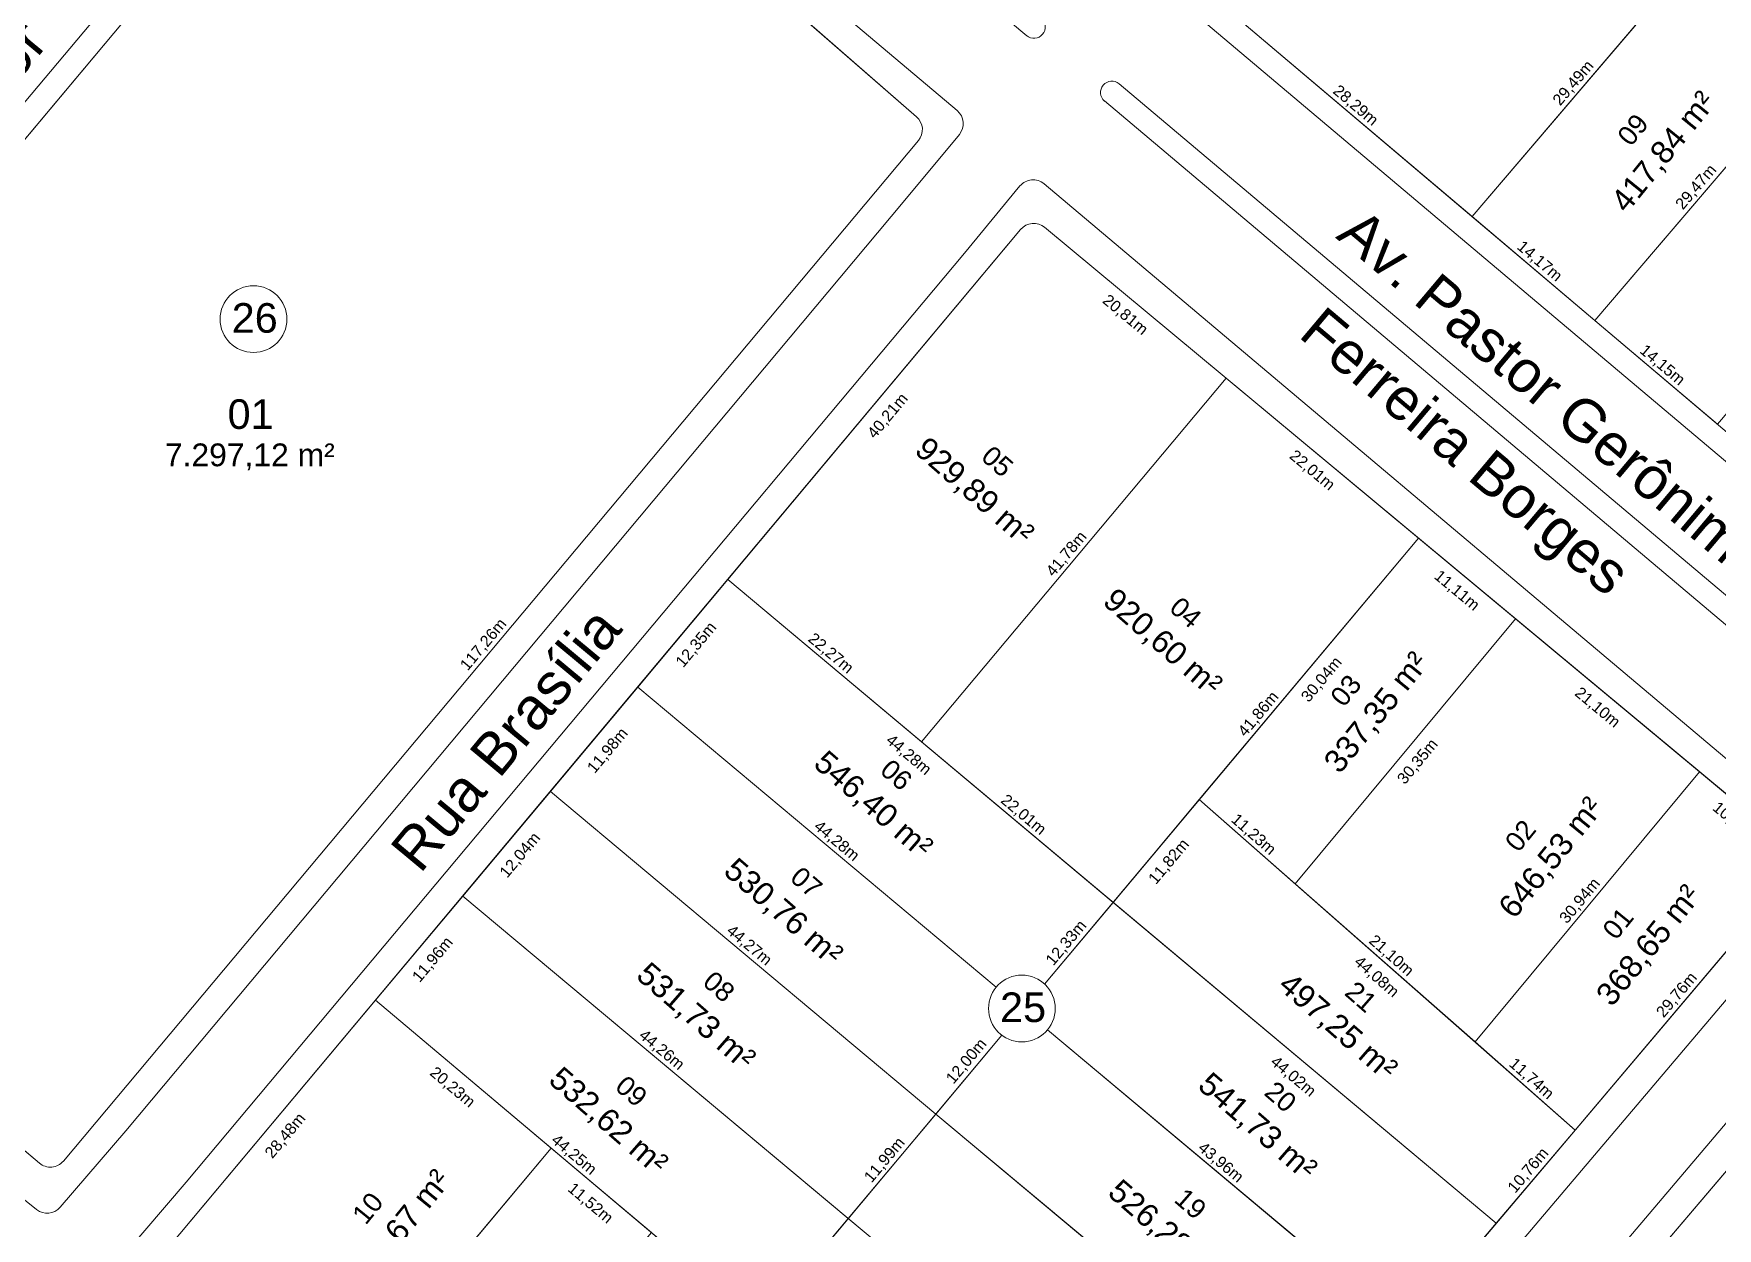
# Model space of a CAD drawing. Header units: metres. Extents: x 3808 to 8215, y 2374 to 6187.
# Drawn here: x 5386 to 5534.3, y 3124 to 3229.2 of the extents above; entities that cross this region are included whole.
import ezdxf

# ---------------------------------------------------------------- set-up
doc = ezdxf.new("R2010")
doc.units = ezdxf.units.M
for name, color, linetype in [('Areas Lotes', 1, 'Continuous'), ('Calçada', 8, 'Continuous'), ('COTAS', 7, 'Continuous'), ('Lote', 7, 'Continuous'), ('Nome das Ruas', 7, 'Continuous'), ('Nº Lote', 7, 'Continuous'), ('Nº. quadra', 7, 'Continuous'), ('quadras', 7, 'Continuous')]:
    doc.layers.add(name, color=color, linetype=linetype)
doc.styles.add('Arial', font='arial.ttf')
doc.dimstyles.new('Copy(2) of ISO-25', dxfattribs={"dimtxt": 1, "dimasz": 2.5, "dimexe": 1.25, "dimexo": 0.625, "dimgap": 0.2, "dimtad": 1, "dimtoh": 1, "dimlfac": 1, "dimzin": 1, "dimtxsty": 'Arial', "dimblk": 'NONE', "dimcen": 0, "dimse1": 1, "dimse2": 1, "dimsd1": 1, "dimsd2": 1, "dimclrt": 256, "dimaunit": 1, "dimadec": 3, "dimazin": 0, "dimtfac": 1, "dimtmove": 0, "dimatfit": 3, "dimldrblk": 'NONE', "dimfxl": 1, "dimtolj": 1, "dimtzin": 0, "dimarcsym": 0})

# ---------------------------------------------------------------- blocks, each defined once
blk = doc.blocks.new('*D8899')
at = {"layer": 'Defpoints', "color": 0, "linetype": 'Continuous', "transparency": 16777216}
for p in [(5491.11, 3231.38), (5512.71, 3213.1), (5512.71, 3213.1)]:
    blk.add_point(p, dxfattribs=at)
at = {"layer": 'COTAS', "linetype": 'Continuous', "lineweight": 5, "transparency": 16777216, "insert": (5502.42, 3222.85), "char_height": 1, "attachment_point": 5, "rotation": 319.7597, "style": 'Arial'}
blk.add_mtext('\\A1;28,29m', dxfattribs=at)
blk = doc.blocks.new('_None')
blk = doc.blocks.new('*D8900')
at = {"layer": 'Defpoints', "color": 0, "linetype": 'Continuous', "transparency": 16777216}
for p in [(5512.71, 3213.1), (5523.53, 3203.94), (5523.53, 3203.94)]:
    blk.add_point(p, dxfattribs=at)
at = {"layer": 'COTAS', "linetype": 'Continuous', "lineweight": 5, "transparency": 16777216, "insert": (5518.63, 3209.13), "char_height": 1, "attachment_point": 5, "rotation": 319.7597, "style": 'Arial'}
blk.add_mtext('\\A1;14,17m', dxfattribs=at)
blk = doc.blocks.new('*D8901')
at = {"layer": 'Defpoints', "color": 0, "linetype": 'Continuous', "transparency": 16777216}
for p in [(5523.53, 3203.94), (5534.32, 3194.8), (5534.32, 3194.8)]:
    blk.add_point(p, dxfattribs=at)
at = {"layer": 'COTAS', "linetype": 'Continuous', "lineweight": 5, "transparency": 16777216, "insert": (5529.44, 3199.98), "char_height": 1, "attachment_point": 5, "rotation": 319.7597, "style": 'Arial'}
blk.add_mtext('\\A1;14,15m', dxfattribs=at)
blk = doc.blocks.new('*D8912')
at = {"layer": 'Defpoints', "color": 0, "linetype": 'Continuous', "transparency": 16777216}
for p in [(5531.85, 3235.53), (5531.85, 3235.53), (5512.71, 3213.1)]:
    blk.add_point(p, dxfattribs=at)
at = {"layer": 'COTAS', "linetype": 'Continuous', "lineweight": 5, "transparency": 16777216, "insert": (5521.67, 3224.83), "char_height": 1, "attachment_point": 5, "rotation": 49.5266, "style": 'Arial'}
blk.add_mtext('\\A1;29,49m', dxfattribs=at)
blk = doc.blocks.new('*D8913')
at = {"layer": 'Defpoints', "color": 0, "linetype": 'Continuous', "transparency": 16777216}
for p in [(5531.85, 3235.53), (5542.66, 3226.36), (5542.66, 3226.36)]:
    blk.add_point(p, dxfattribs=at)
at = {"layer": 'COTAS', "linetype": 'Continuous', "lineweight": 5, "transparency": 16777216, "insert": (5537.77, 3231.55), "char_height": 1, "attachment_point": 5, "rotation": 319.6924, "style": 'Arial'}
blk.add_mtext('\\A1;14,17m', dxfattribs=at)
blk = doc.blocks.new('*D8916')
at = {"layer": 'Defpoints', "color": 0, "linetype": 'Continuous', "transparency": 16777216}
for p in [(5542.66, 3226.36), (5542.66, 3226.36), (5523.53, 3203.94)]:
    blk.add_point(p, dxfattribs=at)
at = {"layer": 'COTAS', "linetype": 'Continuous', "lineweight": 5, "transparency": 16777216, "insert": (5532.48, 3215.67), "char_height": 1, "attachment_point": 5, "rotation": 49.5266, "style": 'Arial'}
blk.add_mtext('\\A1;29,47m', dxfattribs=at)
blk = doc.blocks.new('*D1556')
at = {"layer": 'Defpoints', "color": 0, "linetype": 'Continuous', "transparency": 16777216}
for p in [(5536.76, 3130.99), (5538.58, 3129.44), (5520.65, 3112.02)]:
    blk.add_point(p, dxfattribs=at)
at = {"layer": 'COTAS', "linetype": 'Continuous', "lineweight": 5, "transparency": 16777216, "insert": (5529.92, 3120.47), "char_height": 1, "attachment_point": 5, "rotation": 49.6546, "style": 'Arial'}
blk.add_mtext('\\A1;24,89m', dxfattribs=at)
blk = doc.blocks.new('*D1580')
at = {"layer": 'Defpoints', "color": 0, "linetype": 'Continuous', "transparency": 16777216}
for p in [(5514.84, 3124.42), (5514.84, 3124.42), (5506.89, 3115.03)]:
    blk.add_point(p, dxfattribs=at)
at = {"layer": 'COTAS', "linetype": 'Continuous', "lineweight": 5, "transparency": 16777216, "insert": (5510.26, 3120.24), "char_height": 1, "attachment_point": 5, "rotation": 49.7785, "style": 'Arial'}
blk.add_mtext('\\A1;12,30m', dxfattribs=at)
blk = doc.blocks.new('*D1581')
at = {"layer": 'Defpoints', "color": 0, "linetype": 'Continuous', "transparency": 16777216}
for p in [(5521.78, 3132.63), (5521.93, 3132.52), (5514.84, 3124.42)]:
    blk.add_point(p, dxfattribs=at)
at = {"layer": 'COTAS', "linetype": 'Continuous', "lineweight": 5, "transparency": 16777216, "insert": (5517.7, 3129.05), "char_height": 1, "attachment_point": 5, "rotation": 49.7785, "style": 'Arial'}
blk.add_mtext('\\A1;10,76m', dxfattribs=at)
blk = doc.blocks.new('*D1582')
at = {"layer": 'Defpoints', "color": 0, "linetype": 'Continuous', "transparency": 16777216}
for p in [(5541, 3155.35), (5541, 3155.35), (5521.93, 3132.52)]:
    blk.add_point(p, dxfattribs=at)
at = {"layer": 'COTAS', "linetype": 'Continuous', "lineweight": 5, "transparency": 16777216, "insert": (5530.78, 3144.51), "char_height": 1, "attachment_point": 5, "rotation": 49.7785, "style": 'Arial'}
blk.add_mtext('\\A1;29,76m', dxfattribs=at)
blk = doc.blocks.new('*D1583')
at = {"layer": 'Defpoints', "color": 0, "linetype": 'Continuous', "transparency": 16777216}
for p in [(5416.13, 3144.06), (5417.99, 3142.52), (5397.86, 3122.22)]:
    blk.add_point(p, dxfattribs=at)
at = {"layer": 'COTAS', "linetype": 'Continuous', "lineweight": 5, "transparency": 16777216, "insert": (5408.23, 3132.11), "char_height": 1, "attachment_point": 5, "rotation": 50.0778, "style": 'Arial'}
blk.add_mtext('\\A1;28,48m', dxfattribs=at)
blk = doc.blocks.new('*D1584')
at = {"layer": 'Defpoints', "color": 0, "linetype": 'Continuous', "transparency": 16777216}
for p in [(5423.81, 3153.24), (5425.66, 3151.69), (5416.13, 3144.06)]:
    blk.add_point(p, dxfattribs=at)
at = {"layer": 'COTAS', "linetype": 'Continuous', "lineweight": 5, "transparency": 16777216, "insert": (5421.21, 3147.62), "char_height": 1, "attachment_point": 5, "rotation": 50.0778, "style": 'Arial'}
blk.add_mtext('\\A1;11,96m', dxfattribs=at)
blk = doc.blocks.new('*D1585')
at = {"layer": 'Defpoints', "color": 0, "linetype": 'Continuous', "transparency": 16777216}
for p in [(5431.54, 3162.47), (5433.39, 3160.92), (5423.81, 3153.24)]:
    blk.add_point(p, dxfattribs=at)
at = {"layer": 'COTAS', "linetype": 'Continuous', "lineweight": 5, "transparency": 16777216, "insert": (5428.91, 3156.82), "char_height": 1, "attachment_point": 5, "rotation": 50.0778, "style": 'Arial'}
blk.add_mtext('\\A1;12,04m', dxfattribs=at)
blk = doc.blocks.new('*D1586')
at = {"layer": 'Defpoints', "color": 0, "linetype": 'Continuous', "transparency": 16777216}
for p in [(5439.22, 3171.66), (5441.07, 3170.11), (5431.54, 3162.47)]:
    blk.add_point(p, dxfattribs=at)
at = {"layer": 'COTAS', "linetype": 'Continuous', "lineweight": 5, "transparency": 16777216, "insert": (5436.62, 3166.03), "char_height": 1, "attachment_point": 5, "rotation": 50.0778, "style": 'Arial'}
blk.add_mtext('\\A1;11,98m', dxfattribs=at)
blk = doc.blocks.new('*D1587')
at = {"layer": 'Defpoints', "color": 0, "linetype": 'Continuous', "transparency": 16777216}
for p in [(5447.15, 3181.13), (5449, 3179.58), (5439.22, 3171.66)]:
    blk.add_point(p, dxfattribs=at)
at = {"layer": 'COTAS', "linetype": 'Continuous', "lineweight": 5, "transparency": 16777216, "insert": (5444.42, 3175.36), "char_height": 1, "attachment_point": 5, "rotation": 50.0778, "style": 'Arial'}
blk.add_mtext('\\A1;12,35m', dxfattribs=at)
blk = doc.blocks.new('*D1588')
at = {"layer": 'Defpoints', "color": 0, "linetype": 'Continuous', "transparency": 16777216}
for p in [(5472.95, 3211.97), (5474.8, 3210.42), (5447.15, 3181.13)]:
    blk.add_point(p, dxfattribs=at)
at = {"layer": 'COTAS', "linetype": 'Continuous', "lineweight": 5, "transparency": 16777216, "insert": (5461.29, 3195.51), "char_height": 1, "attachment_point": 5, "rotation": 50.0778, "style": 'Arial'}
blk.add_mtext('\\A1;40,21m', dxfattribs=at)
blk = doc.blocks.new('*D1589')
at = {"layer": 'Defpoints', "color": 0, "linetype": 'Continuous', "transparency": 16777216}
for p in [(5475.06, 3212.16), (5491.06, 3198.85), (5489.63, 3197.13)]:
    blk.add_point(p, dxfattribs=at)
at = {"layer": 'COTAS', "linetype": 'Continuous', "lineweight": 5, "transparency": 16777216, "insert": (5482.14, 3204.4), "char_height": 1, "attachment_point": 5, "rotation": 320.2511, "style": 'Arial'}
blk.add_mtext('\\A1;20,81m', dxfattribs=at)
blk = doc.blocks.new('*D1590')
at = {"layer": 'Defpoints', "color": 0, "linetype": 'Continuous', "transparency": 16777216}
for p in [(5491.06, 3198.85), (5507.99, 3184.78), (5506.55, 3183.05)]:
    blk.add_point(p, dxfattribs=at)
at = {"layer": 'COTAS', "linetype": 'Continuous', "lineweight": 5, "transparency": 16777216, "insert": (5498.6, 3190.71), "char_height": 1, "attachment_point": 5, "rotation": 320.2511, "style": 'Arial'}
blk.add_mtext('\\A1;22,01m', dxfattribs=at)
blk = doc.blocks.new('*D1591')
at = {"layer": 'Defpoints', "color": 0, "linetype": 'Continuous', "transparency": 16777216}
for p in [(5507.99, 3184.78), (5516.53, 3177.67), (5515.1, 3175.95)]:
    blk.add_point(p, dxfattribs=at)
at = {"layer": 'COTAS', "linetype": 'Continuous', "lineweight": 5, "transparency": 16777216, "insert": (5511.34, 3180.12), "char_height": 1, "attachment_point": 5, "rotation": 320.2511, "style": 'Arial'}
blk.add_mtext('\\A1;11,11m', dxfattribs=at)
blk = doc.blocks.new('*D1592')
at = {"layer": 'Defpoints', "color": 0, "linetype": 'Continuous', "transparency": 16777216}
for p in [(5516.53, 3177.67), (5532.75, 3164.18), (5531.32, 3162.46)]:
    blk.add_point(p, dxfattribs=at)
at = {"layer": 'COTAS', "linetype": 'Continuous', "lineweight": 5, "transparency": 16777216, "insert": (5523.72, 3169.82), "char_height": 1, "attachment_point": 5, "rotation": 320.2511, "style": 'Arial'}
blk.add_mtext('\\A1;21,10m', dxfattribs=at)
blk = doc.blocks.new('*D1593')
at = {"layer": 'Defpoints', "color": 0, "linetype": 'Continuous', "transparency": 16777216}
for p in [(5532.75, 3164.18), (5540.81, 3157.48), (5539.38, 3155.75)]:
    blk.add_point(p, dxfattribs=at)
at = {"layer": 'COTAS', "linetype": 'Continuous', "lineweight": 5, "transparency": 16777216, "insert": (5535.86, 3159.72), "char_height": 1, "attachment_point": 5, "rotation": 320.2511, "style": 'Arial'}
blk.add_mtext('\\A1;10,49m', dxfattribs=at)
blk = doc.blocks.new('*D1594')
at = {"layer": 'Defpoints', "color": 0, "linetype": 'Continuous', "transparency": 16777216}
for p in [(5431.62, 3131.04), (5431.62, 3131.04), (5412.5, 3108.22)]:
    blk.add_point(p, dxfattribs=at)
at = {"layer": 'COTAS', "linetype": 'Continuous', "lineweight": 5, "transparency": 16777216, "insert": (5421.44, 3120.15), "char_height": 1, "attachment_point": 5, "rotation": 50.0352, "style": 'Arial'}
blk.add_mtext('\\A1;29,77m', dxfattribs=at)
blk = doc.blocks.new('*D1597')
at = {"layer": 'Defpoints', "color": 0, "linetype": 'Continuous', "transparency": 16777216}
for p in [(5457.77, 3124.86), (5457.77, 3124.86), (5449.99, 3115.58)]:
    blk.add_point(p, dxfattribs=at)
at = {"layer": 'COTAS', "linetype": 'Continuous', "lineweight": 5, "transparency": 16777216, "insert": (5453.27, 3120.73), "char_height": 1, "attachment_point": 5, "rotation": 50.0352, "style": 'Arial'}
blk.add_mtext('\\A1;12,11m', dxfattribs=at)
blk = doc.blocks.new('*D1598')
at = {"layer": 'Defpoints', "color": 0, "linetype": 'Continuous', "transparency": 16777216}
for p in [(5465.47, 3134.05), (5465.47, 3134.05), (5457.77, 3124.86)]:
    blk.add_point(p, dxfattribs=at)
at = {"layer": 'COTAS', "linetype": 'Continuous', "lineweight": 5, "transparency": 16777216, "insert": (5461.01, 3129.97), "char_height": 1, "attachment_point": 5, "rotation": 50.0352, "style": 'Arial'}
blk.add_mtext('\\A1;11,99m', dxfattribs=at)
blk = doc.blocks.new('*D1599')
at = {"layer": 'Defpoints', "color": 0, "linetype": 'Continuous', "transparency": 16777216}
for p in [(5472.69, 3142.75), (5472.69, 3142.75), (5464.98, 3133.56)]:
    blk.add_point(p, dxfattribs=at)
at = {"layer": 'COTAS', "linetype": 'Continuous', "lineweight": 5, "transparency": 16777216, "insert": (5468.22, 3138.67), "char_height": 1, "attachment_point": 5, "rotation": 50.0352, "style": 'Arial'}
blk.add_mtext('\\A1;12,00m', dxfattribs=at)
blk = doc.blocks.new('*D1600')
at = {"layer": 'Defpoints', "color": 0, "linetype": 'Continuous', "transparency": 16777216}
for p in [(5481.59, 3153.3), (5481.59, 3153.3), (5473.67, 3143.85)]:
    blk.add_point(p, dxfattribs=at)
at = {"layer": 'COTAS', "linetype": 'Continuous', "lineweight": 5, "transparency": 16777216, "insert": (5477.01, 3149.09), "char_height": 1, "attachment_point": 5, "rotation": 50.0352, "style": 'Arial'}
blk.add_mtext('\\A1;12,33m', dxfattribs=at)
blk = doc.blocks.new('*D1601')
at = {"layer": 'Defpoints', "color": 0, "linetype": 'Continuous', "transparency": 16777216}
for p in [(5507.99, 3184.78), (5507.99, 3184.78), (5481.1, 3152.69)]:
    blk.add_point(p, dxfattribs=at)
at = {"layer": 'COTAS', "linetype": 'Continuous', "lineweight": 5, "transparency": 16777216, "insert": (5493.93, 3169.25), "char_height": 1, "attachment_point": 5, "rotation": 50.0352, "style": 'Arial'}
blk.add_mtext('\\A1;41,86m', dxfattribs=at)
blk = doc.blocks.new('*D1605')
at = {"layer": 'Defpoints', "color": 0, "linetype": 'Continuous', "transparency": 16777216}
for p in [(5416.13, 3144.06), (5431.62, 3131.04), (5430.11, 3129.25)]:
    blk.add_point(p, dxfattribs=at)
at = {"layer": 'COTAS', "linetype": 'Continuous', "lineweight": 5, "transparency": 16777216, "insert": (5422.88, 3136.37), "char_height": 1, "attachment_point": 5, "rotation": 319.9247, "style": 'Arial'}
blk.add_mtext('\\A1;20,23m', dxfattribs=at)
blk = doc.blocks.new('*D1606')
at = {"layer": 'Defpoints', "color": 0, "linetype": 'Continuous', "transparency": 16777216}
for p in [(5431.62, 3131.04), (5440.43, 3123.62), (5438.92, 3121.83)]:
    blk.add_point(p, dxfattribs=at)
at = {"layer": 'COTAS', "linetype": 'Continuous', "lineweight": 5, "transparency": 16777216, "insert": (5435.03, 3126.15), "char_height": 1, "attachment_point": 5, "rotation": 319.9247, "style": 'Arial'}
blk.add_mtext('\\A1;11,52m', dxfattribs=at)
blk = doc.blocks.new('*D1612')
at = {"layer": 'Defpoints', "color": 0, "linetype": 'Continuous', "transparency": 16777216}
for p in [(5416.13, 3144.06), (5449.99, 3115.58), (5449.99, 3115.58)]:
    blk.add_point(p, dxfattribs=at)
at = {"layer": 'COTAS', "linetype": 'Continuous', "lineweight": 5, "transparency": 16777216, "insert": (5433.58, 3130.43), "char_height": 1, "attachment_point": 5, "rotation": 319.9247, "style": 'Arial'}
blk.add_mtext('\\A1;44,25m', dxfattribs=at)
blk = doc.blocks.new('*D1614')
at = {"layer": 'Defpoints', "color": 0, "linetype": 'Continuous', "transparency": 16777216}
for p in [(5423.81, 3153.24), (5457.77, 3124.86), (5457.77, 3124.86)]:
    blk.add_point(p, dxfattribs=at)
at = {"layer": 'COTAS', "linetype": 'Continuous', "lineweight": 5, "transparency": 16777216, "insert": (5441.31, 3139.66), "char_height": 1, "attachment_point": 5, "rotation": 320.1162, "style": 'Arial'}
blk.add_mtext('\\A1;44,26m', dxfattribs=at)
blk = doc.blocks.new('*D1615')
at = {"layer": 'Defpoints', "color": 0, "linetype": 'Continuous', "transparency": 16777216}
for p in [(5457.77, 3124.86), (5491.43, 3096.74), (5491.43, 3096.74)]:
    blk.add_point(p, dxfattribs=at)
at = {"layer": 'COTAS', "linetype": 'Continuous', "lineweight": 5, "transparency": 16777216, "insert": (5475.11, 3111.41), "char_height": 1, "attachment_point": 5, "rotation": 320.1162, "style": 'Arial'}
blk.add_mtext('\\A1;43,86m', dxfattribs=at)
blk = doc.blocks.new('*D1616')
at = {"layer": 'Defpoints', "color": 0, "linetype": 'Continuous', "transparency": 16777216}
for p in [(5431.54, 3162.47), (5465.47, 3134.05), (5465.47, 3134.05)]:
    blk.add_point(p, dxfattribs=at)
at = {"layer": 'COTAS', "linetype": 'Continuous', "lineweight": 5, "transparency": 16777216, "insert": (5449.02, 3148.87), "char_height": 1, "attachment_point": 5, "rotation": 320.0472, "style": 'Arial'}
blk.add_mtext('\\A1;44,27m', dxfattribs=at)
blk = doc.blocks.new('*D1617')
at = {"layer": 'Defpoints', "color": 0, "linetype": 'Continuous', "transparency": 16777216}
for p in [(5465.47, 3134.05), (5499.17, 3105.9), (5499.17, 3105.9)]:
    blk.add_point(p, dxfattribs=at)
at = {"layer": 'COTAS', "linetype": 'Continuous', "lineweight": 5, "transparency": 16777216, "insert": (5482.84, 3120.59), "char_height": 1, "attachment_point": 5, "rotation": 320.1333, "style": 'Arial'}
blk.add_mtext('\\A1;43,91m', dxfattribs=at)
blk = doc.blocks.new('*D1618')
at = {"layer": 'Defpoints', "color": 0, "linetype": 'Continuous', "transparency": 16777216}
for p in [(5439.22, 3171.66), (5473.18, 3143.24), (5473.18, 3143.24)]:
    blk.add_point(p, dxfattribs=at)
at = {"layer": 'COTAS', "linetype": 'Continuous', "lineweight": 5, "transparency": 16777216, "insert": (5456.72, 3158.06), "char_height": 1, "attachment_point": 5, "rotation": 320.076, "style": 'Arial'}
blk.add_mtext('\\A1;44,28m', dxfattribs=at)
blk = doc.blocks.new('*D1619')
at = {"layer": 'Defpoints', "color": 0, "linetype": 'Continuous', "transparency": 16777216}
for p in [(5473.18, 3143.24), (5506.89, 3115.03), (5506.89, 3115.03)]:
    blk.add_point(p, dxfattribs=at)
at = {"layer": 'COTAS', "linetype": 'Continuous', "lineweight": 5, "transparency": 16777216, "insert": (5490.55, 3129.75), "char_height": 1, "attachment_point": 5, "rotation": 320.076, "style": 'Arial'}
blk.add_mtext('\\A1;43,96m', dxfattribs=at)
blk = doc.blocks.new('*D1620')
at = {"layer": 'Defpoints', "color": 0, "linetype": 'Continuous', "transparency": 16777216}
for p in [(5447.15, 3181.13), (5481.1, 3152.69), (5479.52, 3150.81)]:
    blk.add_point(p, dxfattribs=at)
at = {"layer": 'COTAS', "linetype": 'Continuous', "lineweight": 5, "transparency": 16777216, "insert": (5463.06, 3165.65), "char_height": 1, "attachment_point": 5, "rotation": 320.0428, "style": 'Arial'}
blk.add_mtext('\\A1;44,28m', dxfattribs=at)
blk = doc.blocks.new('*D1621')
at = {"layer": 'Defpoints', "color": 0, "linetype": 'Continuous', "transparency": 16777216}
for p in [(5481.1, 3152.69), (5514.84, 3124.42), (5513.29, 3122.57)]:
    blk.add_point(p, dxfattribs=at)
at = {"layer": 'COTAS', "linetype": 'Continuous', "lineweight": 5, "transparency": 16777216, "insert": (5496.93, 3137.32), "char_height": 1, "attachment_point": 5, "rotation": 320.0428, "style": 'Arial'}
blk.add_mtext('\\A1;44,02m', dxfattribs=at)
blk = doc.blocks.new('*D1622')
at = {"layer": 'Defpoints', "color": 0, "linetype": 'Continuous', "transparency": 16777216}
for p in [(5488.69, 3161.75), (5490.46, 3160.26), (5481.1, 3152.69)]:
    blk.add_point(p, dxfattribs=at)
at = {"layer": 'COTAS', "linetype": 'Continuous', "lineweight": 5, "transparency": 16777216, "insert": (5486.05, 3156.25), "char_height": 1, "attachment_point": 5, "rotation": 50.0348, "style": 'Arial'}
blk.add_mtext('\\A1;11,82m', dxfattribs=at)
blk = doc.blocks.new('*D1623')
at = {"layer": 'Defpoints', "color": 0, "linetype": 'Continuous', "transparency": 16777216}
for p in [(5507.99, 3184.78), (5509.76, 3183.29), (5488.69, 3161.75)]:
    blk.add_point(p, dxfattribs=at)
at = {"layer": 'COTAS', "linetype": 'Continuous', "lineweight": 5, "transparency": 16777216, "insert": (5499.5, 3172.29), "char_height": 1, "attachment_point": 5, "rotation": 50.0348, "style": 'Arial'}
blk.add_mtext('\\A1;30,04m', dxfattribs=at)
blk = doc.blocks.new('*D1624')
at = {"layer": 'Defpoints', "color": 0, "linetype": 'Continuous', "transparency": 16777216}
for p in [(5488.69, 3161.75), (5521.79, 3132.64), (5520.29, 3130.94)]:
    blk.add_point(p, dxfattribs=at)
at = {"layer": 'COTAS', "linetype": 'Continuous', "lineweight": 5, "transparency": 16777216, "insert": (5504.27, 3146.1), "char_height": 1, "attachment_point": 5, "rotation": 318.6664, "style": 'Arial'}
blk.add_mtext('\\A1;44,08m', dxfattribs=at)
blk = doc.blocks.new('*D1625')
at = {"layer": 'Defpoints', "color": 0, "linetype": 'Continuous', "transparency": 16777216}
for p in [(5488.69, 3161.75), (5497.12, 3154.33), (5497.12, 3154.33)]:
    blk.add_point(p, dxfattribs=at)
at = {"layer": 'COTAS', "linetype": 'Continuous', "lineweight": 5, "transparency": 16777216, "insert": (5493.43, 3158.64), "char_height": 1, "attachment_point": 5, "rotation": 318.6664, "style": 'Arial'}
blk.add_mtext('\\A1;11,23m', dxfattribs=at)
blk = doc.blocks.new('*D1626')
at = {"layer": 'Defpoints', "color": 0, "linetype": 'Continuous', "transparency": 16777216}
for p in [(5497.12, 3154.33), (5512.97, 3140.39), (5512.97, 3140.39)]:
    blk.add_point(p, dxfattribs=at)
at = {"layer": 'COTAS', "linetype": 'Continuous', "lineweight": 5, "transparency": 16777216, "insert": (5505.57, 3147.96), "char_height": 1, "attachment_point": 5, "rotation": 318.6664, "style": 'Arial'}
blk.add_mtext('\\A1;21,10m', dxfattribs=at)
blk = doc.blocks.new('*D1627')
at = {"layer": 'Defpoints', "color": 0, "linetype": 'Continuous', "transparency": 16777216}
for p in [(5512.97, 3140.39), (5521.79, 3132.64), (5521.79, 3132.64)]:
    blk.add_point(p, dxfattribs=at)
at = {"layer": 'COTAS', "linetype": 'Continuous', "lineweight": 5, "transparency": 16777216, "insert": (5517.91, 3137.12), "char_height": 1, "attachment_point": 5, "rotation": 318.6664, "style": 'Arial'}
blk.add_mtext('\\A1;11,74m', dxfattribs=at)
blk = doc.blocks.new('*D1628')
at = {"layer": 'Defpoints', "color": 0, "linetype": 'Continuous', "transparency": 16777216}
for p in [(5516.53, 3177.67), (5518.28, 3176.21), (5497.12, 3154.33)]:
    blk.add_point(p, dxfattribs=at)
at = {"layer": 'COTAS', "linetype": 'Continuous', "lineweight": 5, "transparency": 16777216, "insert": (5507.96, 3165.06), "char_height": 1, "attachment_point": 5, "rotation": 50.2535, "style": 'Arial'}
blk.add_mtext('\\A1;30,35m', dxfattribs=at)
blk = doc.blocks.new('*D1629')
at = {"layer": 'Defpoints', "color": 0, "linetype": 'Continuous', "transparency": 16777216}
for p in [(5532.75, 3164.18), (5532.75, 3164.18), (5512.97, 3140.39)]:
    blk.add_point(p, dxfattribs=at)
at = {"layer": 'COTAS', "linetype": 'Continuous', "lineweight": 5, "transparency": 16777216, "insert": (5522.24, 3152.8), "char_height": 1, "attachment_point": 5, "rotation": 50.2535, "style": 'Arial'}
blk.add_mtext('\\A1;30,94m', dxfattribs=at)
blk = doc.blocks.new('*D1630')
at = {"layer": 'Defpoints', "color": 0, "linetype": 'Continuous', "transparency": 16777216}
for p in [(5491.06, 3198.85), (5491.06, 3198.85), (5464.22, 3166.83)]:
    blk.add_point(p, dxfattribs=at)
at = {"layer": 'COTAS', "linetype": 'Continuous', "lineweight": 5, "transparency": 16777216, "insert": (5477.03, 3183.35), "char_height": 1, "attachment_point": 5, "rotation": 50.0352, "style": 'Arial'}
blk.add_mtext('\\A1;41,78m', dxfattribs=at)
blk = doc.blocks.new('*D1631')
at = {"layer": 'Defpoints', "color": 0, "linetype": 'Continuous', "transparency": 16777216}
for p in [(5447.15, 3181.13), (5464.22, 3166.83), (5464.22, 3166.83)]:
    blk.add_point(p, dxfattribs=at)
at = {"layer": 'COTAS', "linetype": 'Continuous', "lineweight": 5, "transparency": 16777216, "insert": (5456.2, 3174.59), "char_height": 1, "attachment_point": 5, "rotation": 320.0428, "style": 'Arial'}
blk.add_mtext('\\A1;22,27m', dxfattribs=at)
blk = doc.blocks.new('*D1632')
at = {"layer": 'Defpoints', "color": 0, "linetype": 'Continuous', "transparency": 16777216}
for p in [(5464.22, 3166.83), (5481.1, 3152.69), (5481.1, 3152.69)]:
    blk.add_point(p, dxfattribs=at)
at = {"layer": 'COTAS', "linetype": 'Continuous', "lineweight": 5, "transparency": 16777216, "insert": (5473.17, 3160.37), "char_height": 1, "attachment_point": 5, "rotation": 320.0428, "style": 'Arial'}
blk.add_mtext('\\A1;22,01m', dxfattribs=at)
blk = doc.blocks.new('*D1633')
at = {"layer": 'Defpoints', "color": 0, "linetype": 'Continuous', "transparency": 16777216}
for p in [(5342.63, 3166.71), (5386.53, 3129.72), (5386.53, 3129.72)]:
    blk.add_point(p, dxfattribs=at)
at = {"layer": 'COTAS', "linetype": 'Continuous', "lineweight": 5, "transparency": 16777216, "insert": (5365.09, 3148.83), "char_height": 1, "attachment_point": 5, "rotation": 319.885, "style": 'Arial'}
blk.add_mtext('\\A1;57,41m', dxfattribs=at)
blk = doc.blocks.new('*D1634')
at = {"layer": 'Defpoints', "color": 0, "linetype": 'Continuous', "transparency": 16777216}
for p in [(5463.95, 3219.8), (5463.95, 3219.8), (5388.65, 3129.91)]:
    blk.add_point(p, dxfattribs=at)
at = {"layer": 'COTAS', "linetype": 'Continuous', "lineweight": 5, "transparency": 16777216, "insert": (5425.68, 3175.37), "char_height": 1, "attachment_point": 5, "rotation": 50.0452, "style": 'Arial'}
blk.add_mtext('\\A1;117,26m', dxfattribs=at)
blk = doc.blocks.new('*D1635')
at = {"layer": 'Defpoints', "color": 0, "linetype": 'Continuous', "transparency": 16777216}
for p in [(5420.54, 3259.66), (5463.79, 3221.89), (5462.32, 3220.21)]:
    blk.add_point(p, dxfattribs=at)
at = {"layer": 'COTAS', "linetype": 'Continuous', "lineweight": 5, "transparency": 16777216, "insert": (5441.23, 3239.7), "char_height": 1, "attachment_point": 5, "rotation": 318.8697, "style": 'Arial'}
blk.add_mtext('\\A1;57,42m', dxfattribs=at)
blk = doc.blocks.new('*D1636')
at = {"layer": 'Defpoints', "color": 0, "linetype": 'Continuous', "transparency": 16777216}
for p in [(5418.4, 3259.49), (5420.16, 3258.02), (5342.44, 3168.83)]:
    blk.add_point(p, dxfattribs=at)
at = {"layer": 'COTAS', "linetype": 'Continuous', "lineweight": 5, "transparency": 16777216, "insert": (5381.57, 3213.2), "char_height": 1, "attachment_point": 5, "rotation": 50.0429, "style": 'Arial'}
blk.add_mtext('\\A1;118,28m', dxfattribs=at)

msp = doc.modelspace()

# ---------------------------------------------------------------- linework, layer by layer
at = {"layer": 'Calçada', "linetype": 'Continuous', "lineweight": 5}
for p, q in [((5473.497, 3229.022), (5425.346, 3269.59)), ((5481.633, 3224.795), (5551.637, 3165.782)), ((5480.343, 3223.282), (5549.972, 3164.569)), ((5544.566, 3144.449), (5476.635, 3064.3))]:
    msp.add_line(p, q, dxfattribs=at)
at = {"layer": 'Calçada', "linetype": 'Continuous', "lineweight": 5, "flags": 128}
for points in [[(5556.893, 3173.122, 0.4193987), (5559.024, 3173.323), (5562.698, 3177.84), (5633.199, 3261.857), (5637.17, 3266.795, 0.4083348), (5636.965, 3268.884), (5632.672, 3272.481), (5571.503, 3324.02), (5567.798, 3327.057, 0.41312), (5565.691, 3326.852), (5562.519, 3323.012), (5494.305, 3241.651), (5487.564, 3233.511, 0.4116651), (5487.752, 3231.408), (5556.893, 3173.122)], [(5388.36, 3125.83, -0.4039094), (5386.286, 3125.633), (5381.353, 3129.565), (5343.285, 3161.656), (5338.937, 3165.699, -0.3941327), (5338.792, 3167.741), (5343.814, 3173.95), (5413.664, 3257.031), (5417.92, 3262.108, -0.4132041), (5420.029, 3262.298), (5424.03, 3258.967), (5467.369, 3222.433, -0.4116651), (5467.557, 3220.329), (5462.617, 3214.364), (5394.131, 3132.568), (5388.36, 3125.83)], [(5463.764, 3061.964, 0.4198084), (5465.896, 3062.167), (5471.245, 3068.768), (5539.18, 3148.92), (5544.51, 3155.475, 0.4090473), (5544.313, 3157.569), (5475.015, 3215.987, 0.4167666), (5472.893, 3215.797), (5467.996, 3209.885), (5399.473, 3128.044), (5393.906, 3121.545, 0.4245934), (5394.11, 3119.396), (5398.498, 3115.899), (5460.087, 3065.062), (5463.764, 3061.964)]]:
    msp.add_lwpolyline(points, format="xyb", dxfattribs=at)
at = {"layer": 'Calçada', "linetype": 'Continuous', "lineweight": 5}
for centre, radius, start, end in [((5474.125, 3229.8), 1, 229.86924, 49.86924), ((5480.988, 3224.031), 1, 49.86924, 229.86924), ((5479.585, 3223.905), 1.5, 320.32903, 320.37811)]:
    msp.add_arc(centre, radius, start, end, dxfattribs=at)
at = {"layer": 'Lote', "linetype": 'Continuous', "lineweight": 5}
for p, q in [((5523.527, 3203.94), (5564.596, 3252.072)), ((5512.707, 3213.097), (5531.847, 3235.528)), ((5491.062, 3198.852), (5464.224, 3166.827)), ((5507.986, 3184.777), (5475.063, 3145.491)), ((5447.152, 3181.131), (5514.839, 3124.421)), ((5497.122, 3154.332), (5516.531, 3177.671)), ((5470.807, 3145.228), (5439.224, 3171.658)), ((5512.969, 3140.393), (5532.751, 3164.181)), ((5465.471, 3134.046), (5431.538, 3162.472)), ((5521.787, 3132.637), (5488.689, 3161.75)), ((5423.811, 3153.238), (5491.425, 3096.736)), ((5483.511, 3087.378), (5416.135, 3144.065)), ((5471.295, 3140.995), (5431.044, 3092.966)), ((5506.895, 3115.028), (5475.312, 3141.458)), ((5499.174, 3105.899), (5465.471, 3134.046)), ((5431.616, 3131.04), (5412.495, 3108.224))]:
    msp.add_line(p, q, dxfattribs=at)
at = {"layer": 'Lote', "linetype": 'Continuous', "lineweight": 5, "flags": 128}
msp.add_lwpolyline([(5568.41, 3256.541), (5574.12, 3263.234), (5582.738, 3272.01), (5547.845, 3301.71), (5490.925, 3233.481, 0.4121505), (5491.108, 3231.375), (5512.707, 3213.097), (5531.847, 3235.528), (5542.656, 3226.359), (5564.596, 3252.072)], format="xyb", dxfattribs=at)
for points in [[(5512.707, 3213.097), (5523.527, 3203.94), (5542.656, 3226.359), (5531.847, 3235.528)], [(5523.527, 3203.94), (5534.325, 3194.802), (5553.443, 3217.208), (5542.656, 3226.359)], [(5464.224, 3166.827), (5481.097, 3152.691), (5507.986, 3184.777), (5491.062, 3198.852)], [(5516.531, 3177.671), (5507.986, 3184.777), (5488.688, 3161.75), (5497.122, 3154.332)], [(5497.122, 3154.332), (5512.969, 3140.393), (5532.751, 3164.181), (5516.531, 3177.671)], [(5431.538, 3162.472), (5423.811, 3153.238), (5457.772, 3124.859), (5465.471, 3134.046)], [(5514.839, 3124.421), (5521.787, 3132.637), (5488.688, 3161.75), (5481.097, 3152.691)], [(5423.811, 3153.238), (5416.135, 3144.065), (5449.994, 3115.578), (5457.772, 3124.859)], [(5491.425, 3096.736), (5499.174, 3105.899), (5465.471, 3134.046), (5457.772, 3124.859)], [(5440.43, 3123.624), (5431.616, 3131.04), (5412.495, 3108.224), (5421.391, 3100.906)], [(5457.772, 3124.859), (5449.994, 3115.578), (5483.511, 3087.378), (5491.425, 3096.736)]]:
    msp.add_lwpolyline(points, close=True, dxfattribs=at)
for points in [[(5491.062, 3198.852), (5475.064, 3212.157, 0.4133279), (5472.954, 3211.967), (5447.152, 3181.131), (5464.224, 3166.827)], [(5512.969, 3140.393), (5521.787, 3132.637), (5540.999, 3155.355, 0.4166319), (5540.813, 3157.476), (5532.751, 3164.181)], [(5416.135, 3144.065), (5397.858, 3122.224, 0.4166722), (5398.056, 3120.103), (5412.495, 3108.224), (5431.616, 3131.04)]]:
    msp.add_lwpolyline(points, format="xyb", close=True, dxfattribs=at)
for points in [[(5475.063, 3145.491), (5481.097, 3152.691), (5447.152, 3181.131), (5439.224, 3171.658), (5470.807, 3145.228)], [(5470.807, 3145.228), (5439.224, 3171.658), (5431.538, 3162.472), (5465.471, 3134.046), (5471.295, 3140.995)], [(5475.312, 3141.458), (5506.895, 3115.028), (5514.839, 3124.421), (5481.097, 3152.691), (5475.063, 3145.491)], [(5471.295, 3140.995), (5465.471, 3134.046), (5499.174, 3105.899), (5506.895, 3115.028), (5475.312, 3141.458)], [(5542.572, 3093.957), (5559.961, 3079.63), (5575.715, 3098.694), (5536.761, 3130.988), (5520.648, 3112.019), (5538.038, 3097.693)]]:
    msp.add_lwpolyline(points, dxfattribs=at)
at = {"layer": 'Nº. quadra', "lineweight": 5}
for centre, start, end in [((5405.389, 3204.064), 0, 180), ((5405.389, 3204.064), 180, 0), ((5473.06, 3143.343), 0, 180), ((5473.06, 3143.343), 180, 0)]:
    msp.add_arc(centre, 2.937, start, end, dxfattribs=at)
at = {"layer": 'quadras', "linetype": 'Continuous', "lineweight": 5}
for p, q in [((5342.442, 3168.825), (5418.402, 3259.489)), ((5463.786, 3221.888), (5420.539, 3259.656)), ((5491.108, 3231.375), (5556.704, 3175.863)), ((5388.645, 3129.908), (5463.949, 3219.795)), ((5472.954, 3211.967), (5397.858, 3122.224)), ((5540.813, 3157.476), (5475.064, 3212.157)), ((5386.529, 3129.724), (5342.625, 3166.715)), ((5465.727, 3066.35), (5540.999, 3155.355)), ((5550.494, 3147.156), (5474.874, 3058.131))]:
    msp.add_line(p, q, dxfattribs=at)
at = {"layer": 'quadras', "linetype": 'Continuous', "lineweight": 5, "flags": 128}
for points in [[(5463.949, 3219.795, 0.4082172), (5463.786, 3221.888), (5420.539, 3259.656, 0.420224), (5418.402, 3259.489), (5342.442, 3168.825, 0.4134064), (5342.625, 3166.715), (5386.529, 3129.724, 0.4150326), (5388.645, 3129.908)], [(5342.442, 3168.825, 0.4134064), (5342.625, 3166.715), (5386.529, 3129.724, 0.4150326), (5388.645, 3129.908), (5463.949, 3219.795, 0.4082172), (5463.786, 3221.888), (5420.539, 3259.656, 0.420224), (5418.402, 3259.489)]]:
    msp.add_lwpolyline(points, format="xyb", close=True, dxfattribs=at)
at = {"layer": 'quadras', "linetype": 'Continuous', "lineweight": 5}
for centre, start, end in [((5462.799, 3220.759), 320.04516, 48.86967), ((5474.105, 3211.004), 50.25114, 140.07783), ((5387.496, 3130.872), 229.88499, 320.04516)]:
    msp.add_arc(centre, 1.5, start, end, dxfattribs=at)

# ---------------------------------------------------------------- texts
at = {"layer": 'Areas Lotes', "color": 1, "lineweight": 5, "style": 'Arial'}
for s, rotation, p in [('417,84 m²', 50.94257, (5526.327, 3213.313)), ('929,89 m²', 318.90341, (5463.499, 3192.351)), ('920,60 m²', 318.90341, (5480.077, 3179.034)), ('337,35 m²', 50.94257, (5501.045, 3163.923)), ('546,40 m²', 318.90341, (5454.596, 3164.736)), ('646,53 m²', 50.94257, (5516.422, 3151.135)), ('530,76 m²', 318.90341, (5446.673, 3155.275)), ('368,65 m²', 50.94257, (5525.019, 3143.408)), ('531,73 m²', 318.90341, (5438.976, 3146.083)), ('497,25 m²', 318.90341, (5495.518, 3145.187)), ('532,62 m²', 318.90341, (5431.263, 3136.873)), ('541,73 m²', 318.90341, (5488.439, 3136.381)), ('603,67 m²', 50.94257, (5414.9, 3118.319)), ('526,28 m²', 318.90341, (5480.509, 3126.96))]:
    msp.add_text(s, height=2.0071, rotation=rotation, dxfattribs=at).set_placement(p)
msp.add_text('7.297,12 m²', height=2.0071, dxfattribs=at).set_placement((5397.584, 3191.108))
at = {"layer": 'Nome das Ruas', "lineweight": 5, "style": 'Arial'}
for s, rotation, p in [('Rua Salvador', 50.27315, (5367.5, 3204.391, 190.804)), ('Av. Pastor Gerônimo ', 319.86216, (5500.628, 3211.263, 190.804)), ('Ferreira Borges', 319.86216, (5497.312, 3202.566, 190.804)), ('Rua Brasília', 50.27315, (5420.065, 3155.142, 190.804))]:
    msp.add_text(s, height=3.68425, rotation=rotation, dxfattribs=at).set_placement(p)
at = {"layer": 'Nº Lote', "lineweight": 5, "style": 'Arial'}
for s, rotation, p in [('09', 50.94257, (5526.697, 3219.188, 1.156)), ('05', 318.90341, (5469.357, 3191.772, 1.156)), ('04', 318.90341, (5485.934, 3178.455, 1.156)), ('03', 50.94257, (5501.416, 3169.798, 1.156)), ('06', 318.90341, (5460.454, 3164.157, 1.156)), ('02', 50.94257, (5516.792, 3157.01, 1.156)), ('07', 318.90341, (5452.531, 3154.696, 1.156)), ('01', 50.94257, (5525.389, 3149.283, 1.156)), ('08', 318.90341, (5444.834, 3145.504, 1.156)), ('21', 318.90341, (5501.375, 3144.608, 1.156)), ('09', 318.90341, (5437.121, 3136.294, 1.156)), ('20', 318.90341, (5494.297, 3135.802, 1.156)), ('19', 318.90341, (5486.367, 3126.381, 1.156)), ('10', 50.94257, (5415.27, 3124.194, 1.156))]:
    msp.add_text(s, height=1.706, rotation=rotation, dxfattribs=at).set_placement(p)
msp.add_text('01', height=2.6083, dxfattribs=at).set_placement((5403.106, 3194.396))
at = {"layer": 'Nº. quadra', "lineweight": 5, "style": 'Arial'}
for s, p in [('26', (5403.469, 3202.868)), ('25', (5471.139, 3142.147))]:
    msp.add_text(s, height=2.6083, dxfattribs=at).set_placement(p)

# ---------------------------------------------------------------- dimensions: what is measured, and where the dimension line sits
at = {"layer": 'COTAS', "linetype": 'Continuous', "lineweight": 5}
for p1, p2, distance, picture, middle in [((5342.442, 3168.825), (5418.402, 3259.489), -2.294, '*D1636', (5381.567, 3213.198)), ((5420.539, 3259.656), (5463.786, 3221.888), -2.224, '*D1635', (5441.226, 3239.7)), ((5512.707, 3213.097), (5531.847, 3235.528), 0, '*D8912', (5521.668, 3224.833)), ((5531.847, 3235.528), (5542.656, 3226.359), 0, '*D8913', (5537.77, 3231.555)), ((5491.108, 3231.375), (5512.707, 3213.097), 0, '*D8899', (5502.425, 3222.847)), ((5523.527, 3203.94), (5542.656, 3226.359), 0, '*D8916', (5532.482, 3215.67)), ((5388.645, 3129.908), (5463.949, 3219.795), 0, '*D1634', (5425.683, 3175.366)), ((5475.064, 3212.157), (5491.062, 3198.852), -2.241, '*D1589', (5482.142, 3204.397)), ((5512.707, 3213.097), (5523.527, 3203.94), 0, '*D8900', (5518.634, 3209.13)), ((5464.224, 3166.827), (5491.062, 3198.852), 0, '*D1630', (5477.029, 3183.354)), ((5447.152, 3181.131), (5481.097, 3152.691), -2.451, '*D1620', (5463.064, 3165.646)), ((5447.152, 3181.131), (5464.224, 3166.827), 0, '*D1631', (5456.202, 3174.593)), ((5497.122, 3154.332), (5516.531, 3177.671), -2.279, '*D1628', (5507.963, 3165.056)), ((5439.224, 3171.658), (5473.179, 3143.243), 0, '*D1618', (5456.716, 3158.065)), ((5342.625, 3166.715), (5386.529, 3129.724), 0, '*D1633', (5365.093, 3148.832)), ((5464.224, 3166.827), (5481.097, 3152.691), 0, '*D1632', (5473.175, 3160.373)), ((5512.969, 3140.393), (5532.751, 3164.181), 0, '*D1629', (5522.244, 3152.799)), ((5431.538, 3162.472), (5465.471, 3134.046), 0, '*D1616', (5449.019, 3148.873)), ((5481.097, 3152.691), (5488.689, 3161.75), -2.312, '*D1622', (5486.051, 3156.25)), ((5488.689, 3161.75), (5521.787, 3132.637), -2.262, '*D1624', (5504.273, 3146.096)), ((5488.689, 3161.75), (5497.122, 3154.332), 0, '*D1625', (5493.434, 3158.642)), ((5497.1224, 3154.3317), (5512.9693, 3140.3934), 0, '*D1626', (5505.5748, 3147.964)), ((5423.811, 3153.238), (5457.772, 3124.859), 0, '*D1614', (5441.305, 3139.663)), ((5481.097, 3152.691), (5514.839, 3124.421), -2.418, '*D1621', (5496.929, 3137.317)), ((5397.858, 3122.224), (5416.135, 3144.065), -2.413, '*D1583', (5408.233, 3132.11)), ((5416.135, 3144.065), (5431.616, 3131.04), -2.343, '*D1605', (5422.883, 3136.372)), ((5416.135, 3144.065), (5449.994, 3115.578), 0, '*D1612', (5433.58, 3130.434)), ((5473.179, 3143.243), (5506.895, 3115.028), 0, '*D1619', (5490.551, 3129.75)), ((5512.969, 3140.393), (5521.787, 3132.637), 0, '*D1627', (5517.907, 3137.117)), ((5465.471, 3134.046), (5499.174, 3105.899), 0, '*D1617', (5482.836, 3120.587)), ((5412.495, 3108.224), (5431.616, 3131.04), 0, '*D1594', (5421.442, 3120.147)), ((5457.772, 3124.859), (5491.425, 3096.736), 0, '*D1615', (5475.112, 3111.412))]:
    dim = msp.add_aligned_dim(p1=p1, p2=p2, distance=distance, dimstyle='Copy(2) of ISO-25', override={"dimpost": 'm'}, dxfattribs=at)
    dim.commit()
    dim.dimension.update_dxf_attribs({"geometry": picture, "text_midpoint": middle})
for base, p1, p2, angle, picture, middle in [((5474.805, 3210.418), (5447.152, 3181.131), (5472.954, 3211.967), 230.07783, '*D1588', (5461.289, 3195.515)), ((5534.325, 3194.802), (5523.527, 3203.94), (5534.325, 3194.802), 139.75971, '*D8901', (5529.443, 3199.983)), ((5506.553, 3183.054), (5491.062, 3198.852), (5507.986, 3184.777), 140.25114, '*D1590', (5498.604, 3190.707)), ((5507.986, 3184.777), (5481.097, 3152.691), (5507.986, 3184.777), 230.03521, '*D1601', (5493.928, 3169.249)), ((5509.759, 3183.292), (5488.689, 3161.75), (5507.986, 3184.777), 230.0348, '*D1623', (5499.496, 3172.293)), ((5515.098, 3175.948), (5507.986, 3184.777), (5516.531, 3177.671), 140.25114, '*D1591', (5511.338, 3180.117)), ((5449.002, 3179.583), (5439.224, 3171.658), (5447.152, 3181.131), 230.07783, '*D1587', (5444.424, 3175.36)), ((5531.318, 3162.458), (5516.531, 3177.671), (5532.751, 3164.181), 140.25114, '*D1592', (5523.72, 3169.819)), ((5441.075, 3170.109), (5431.538, 3162.472), (5439.224, 3171.658), 230.07783, '*D1586', (5436.617, 3166.03)), ((5539.38, 3155.753), (5532.751, 3164.181), (5540.813, 3157.476), 140.25114, '*D1593', (5535.861, 3159.722)), ((5433.388, 3160.923), (5423.811, 3153.238), (5431.538, 3162.472), 230.07783, '*D1585', (5428.911, 3156.821)), ((5540.999, 3155.355), (5521.926, 3132.515), (5540.999, 3155.355), 229.77847, '*D1582', (5530.781, 3144.512)), ((5425.662, 3151.69), (5416.135, 3144.065), (5423.811, 3153.238), 230.07783, '*D1584', (5421.209, 3147.617)), ((5481.585, 3153.302), (5473.668, 3143.854), (5481.585, 3153.302), 230.03521, '*D1600', (5477.013, 3149.092)), ((5472.69, 3142.755), (5464.983, 3133.558), (5472.69, 3142.755), 230.03521, '*D1599', (5468.223, 3138.671)), ((5465.471, 3134.046), (5457.772, 3124.859), (5465.471, 3134.046), 230.03521, '*D1598', (5461.008, 3129.967)), ((5521.785, 3132.635), (5514.839, 3124.421), (5521.926, 3132.515), 229.77847, '*D1581', (5517.7, 3129.045)), ((5438.922, 3121.831), (5431.616, 3131.04), (5440.43, 3123.624), 139.92475, '*D1606', (5435.03, 3126.152)), ((5538.583, 3129.44), (5520.648, 3112.019), (5536.761, 3130.988), 229.65459, '*D1556', (5529.917, 3120.474)), ((5457.772, 3124.859), (5449.994, 3115.578), (5457.772, 3124.859), 230.03521, '*D1597', (5453.269, 3120.733)), ((5514.839, 3124.421), (5506.895, 3115.028), (5514.839, 3124.421), 229.77847, '*D1580', (5510.255, 3120.242))]:
    dim = msp.add_linear_dim(base=base, p1=p1, p2=p2, angle=angle, dimstyle='Copy(2) of ISO-25', override={"dimpost": 'm', "dimtmove": 1}, dxfattribs=at)
    dim.commit()
    dim.dimension.update_dxf_attribs({"geometry": picture, "text_midpoint": middle})

doc.saveas('drawing.dxf')
